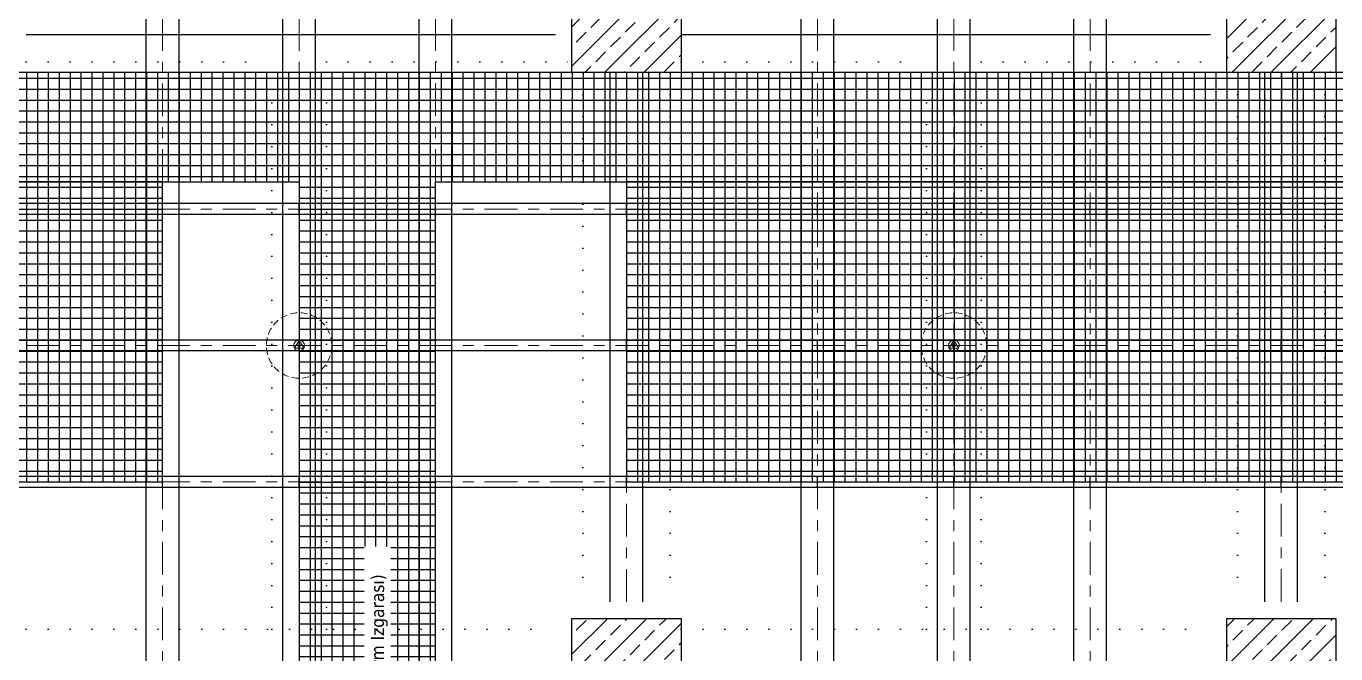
# Model space of a CAD drawing. Header units: centimetres. Extents: x 405564 to 502064, y 46284 to 60634.
# Drawn here: x 447750 to 448950, y 54500 to 55075 of the extents above; entities that cross this region are included whole.
import ezdxf
from ezdxf import colors
from ezdxf.entities.mleader import LeaderData, LeaderLine
from ezdxf.enums import TextEntityAlignment as Align
from ezdxf.math import Vec2, Vec3
from ezdxf.xclip import XClip

# ---------------------------------------------------------------- set-up
doc = ezdxf.new("R2010")
doc.units = ezdxf.units.CM
doc.header["$XCLIPFRAME"] = 0
for name, pattern in [('ACAD_ISO07W100', [3, 0, -3]), ('DOT', [0.25, 0, -0.25]), ('HIDDEN', [9.525, 6.35, -3.175]), ('XKITLINE03', [6, 3, -1, 1, -1])]:
    doc.linetypes.add(name, pattern=pattern)
doc.layers.get('0').update_dxf_attribs({"color": 8, "lineweight": 9})
for name, color, linetype, lineweight in [('0-KRCN-AYDINLATMA-130426', 8, 'Continuous', 9), ('0-KRCN-MİMARİ-220526', 8, 'Continuous', 9), ('OL_Ic', 8, 'Continuous', 9)]:
    doc.layers.add(name, color=color, linetype=linetype, lineweight=lineweight)
for name, color, linetype in [('AS_DOS_TERAS_UST', 8, 'ACAD_ISO07W100'), ('AS_DUV', 8, 'Continuous'), ('AS_PRFL_CELIK', 8, 'Continuous'), ('AS_PRFL_CELIK AKS', 8, 'Continuous'), ('AS_PRFL_CELIK KEDI YOLU', 8, 'Continuous'), ('AS_PRFL_CELIK PLATFORM IZGARA', 8, 'Continuous'), ('AS_PYZ_BINA', 8, 'Continuous'), ('AS_TA_BETONARME', 5, 'Continuous'), ('AS_TA_TARAMA', 8, 'Continuous'), ('AS_YAZI', 8, 'Continuous')]:
    doc.layers.add(name, color=color, linetype=linetype)
doc.styles.add('2', font='arial.ttf', dxfattribs={"width": 0.9, "height": 200})
doc.styles.add('MtXpl_Tahoma', font='tahoma.ttf')
doc.styles.add('Normal_ITL', font='swissi.ttf')
pattern_1 = [(0, (-443149.746, -16832.563), (0, 10), []), (90, (-443149.746, -16832.563), (-10, 6e-16), [])]
pattern_2 = [(225, (17560.68, -7819.299), (17.96051, -17.96051), []), (225, (17542.72, -7819.299), (17.96051, -17.96051), [12.7, -6.35])]

# ---------------------------------------------------------------- blocks, each defined once
blk = doc.blocks.new('KD')
at = {"layer": '0-KRCN-AYDINLATMA-130426'}
for p, q in [((0, 5), (-4.3, -2.5)), ((4.3, -2.5), (0, 5)), ((4.3, -2.5), (-4.3, -2.5))]:
    blk.add_line(p, q, dxfattribs=at)
at = {"layer": '0-KRCN-AYDINLATMA-130426', "linetype": 'HIDDEN'}
blk.add_circle((0, 0), 30, dxfattribs=at)
at = {"layer": '0-KRCN-AYDINLATMA-130426'}
blk.add_circle((0, 0), 5, dxfattribs=at)
at = {"layer": '0-KRCN-AYDINLATMA-130426', "style": '2'}
blk.add_text('D', height=3.36, dxfattribs=at).set_placement((0, 0), align=Align.MIDDLE_CENTER)
blk = doc.blocks.new('G$C27E741DA')
at = {"layer": '0-KRCN-AYDINLATMA-130426'}
for p in [(9935.7, 7648.5), (10535.7, 7648.5)]:
    blk.add_blockref('KD', p, dxfattribs=at)
blk = doc.blocks.new('PLATFORM IZGARASI VE KEDI YOLU YERLESIMI')
at = {"layer": 'AS_PRFL_CELIK KEDI YOLU', "transparency": 33554687}
h = blk.add_hatch(dxfattribs=at)
h.set_pattern_fill('_USER', color=15, scale=10, double=1, pattern_type=0)
h.set_pattern_definition(pattern_1)
h.paths.add_polyline_path([(7550, -2400), (7500, -2400), (7500, -2300), (7550, -2300), (7550, -1900), (7975, -1900), (7975, -2175), (8100, -2175), (8100, -1900), (8100, -1800), (8100, -1250), (7975, -1250), (7975, -1800), (7125, -1800), (7125, -950), (7250, -950), (7250, -750), (7125, -750), (7125, -800), (6050, -800), (6050, -750), (5924.6, -750), (5924.6, -800), (3050, -800), (3050, -550), (2925, -550), (2925, -800), (1975, -800), (1975, -550), (1850, -550), (1850, -800), (1125, -800), (1125, -900), (1250, -900), (1250, -950), (1375, -950), (1375, -900), (6950, -900), (6950, -1250), (6775, -1250), (6775, -1400), (6950, -1400), (6950, -1700), (7000, -1700), (7000, -1800), (3900, -1800), (3900, -1700), (3950, -1700), (3950, -1550), (3775, -1550), (3775, -1800), (615, -1800), (615, -1900), (1190, -1900), (1190, -1940), (1290, -1940), (1290, -1900), (2450, -1900), (2450, -2175), (1725, -2175), (1725, -2700), (1550, -2700), (1550, -2850), (1850, -2850), (1850, -2275), (2575, -2275), (2575, -1900), (3350, -1900), (3350, -2300), (3400, -2300), (3400, -2400), (3350, -2400), (3350, -3300), (3400, -3300), (3400, -3400), (3350, -3400), (3350, -3556.2), (3525, -3556.2), (3525, -3000), (3650, -3000), (3650, -2850), (3525, -2850), (3525, -1900), (4850, -1900), (4850, -2350), (4725, -2350), (4725, -2545), (4850, -2545), (4850, -2850), (4975, -2850), (4975, -1900), (7375, -1900), (7375, -2350), (7000, -2350), (7000, -2400), (6950, -2400), (6950, -3000), (6775, -3000), (6775, -2850), (6650, -2850), (6650, -3000), (6650, -3150), (6950, -3150), (6950, -3300), (7000, -3300), (7000, -3400), (6950, -3400), (6950, -4337.5), (6525, -4337.5), (6525, -4493.7), (7125, -4493.7), (7125, -3712.5), (7250, -3712.5), (7250, -3556.2), (7125, -3556.2), (7125, -2550), (7375, -2550), (7375, -2700), (7975, -2700), (7975, -3000), (8100, -3000), (8100, -2550), (7550, -2550)])
at = {"layer": 'AS_PRFL_CELIK PLATFORM IZGARA', "transparency": 33554687}
h = blk.add_hatch(dxfattribs=at)
h.set_pattern_fill('_USER', color=256, scale=10, double=1, pattern_type=0)
h.set_pattern_definition(pattern_1)
h.paths.add_polyline_path([(3950, -1900), (3950, -2175), (4725, -2175), (4725, -1900), (3950, -1900)], is_closed=False)
h = blk.add_hatch(dxfattribs=at)
h.set_pattern_fill('_USER', color=256, scale=10, double=1, pattern_type=0)
h.set_pattern_definition(pattern_1)
h.paths.add_polyline_path([(5150, -1900), (5150, -2175), (7250, -2175), (7250, -1900)])
at = {"layer": 'AS_PRFL_CELIK KEDI YOLU', "color": 4}
for points in [[(1375, -900), (6950, -900), (6950, -1250), (6775, -1250), (6775, -1400), (6950, -1400), (6950, -1700), (7000, -1700), (7000, -1800), (3900, -1800), (3900, -1700), (3950, -1700), (3950, -1550), (3775, -1550), (3775, -1800), (615, -1800)], [(3525, -1900), (4850, -1900), (4850, -2350)], [(4975, -2850), (4975, -1900), (7375, -1900), (7375, -2350)]]:
    blk.add_lwpolyline(points, dxfattribs=at)
at = {"layer": 'AS_PRFL_CELIK PLATFORM IZGARA'}
for points in [[(4725, -1900), (3950, -1900), (3950, -2175), (4725, -2175)], [(7250, -1900), (5150, -1900), (5150, -2175), (7250, -2175)]]:
    blk.add_lwpolyline(points, close=True, dxfattribs=at)
at = {"layer": 'AS_YAZI', "insert": (4915.9, -2593.4), "char_height": 12, "width": 353.107, "attachment_point": 1, "rotation": 90, "style": 'MtXpl_Tahoma', "bg_fill": 3, "box_fill_scale": 1.5, "bg_fill_color": 256, "bg_fill_transparency": 0}
blk.add_mtext('{\\fTahoma|b0|i0|c162|p34;Kedi Yolu (Özel.030_Ağır Yük Platform Izgarası)}', dxfattribs=at)
blk = doc.blocks.new('A$C48c69b65')
at = {"layer": 'AS_PRFL_CELIK'}
for p, q in [((4710, -2350), (4710, -1750)), ((4740, -2350), (4740, -1750)), ((4835, -2350), (4835, -1750)), ((4865, -2350), (4865, -1750)), ((4960, -2350), (4960, -1750)), ((4990, -2350), (4990, -1750)), ((5310, -2350), (5310, -1750)), ((5340, -2350), (5340, -1750)), ((5435, -2350), (5435, -1750)), ((5465, -2350), (5465, -1750)), ((5560, -2350), (5560, -1750)), ((5590, -2350), (5590, -1750)), ((4600, -1765), (5085, -1765)), ((5200, -1765), (5685, -1765)), ((5135, -2285), (5135, -1800)), ((5165, -2285), (5165, -1800)), ((5735, -2285), (5735, -1800)), ((5765, -2285), (5765, -1800)), ((7535, -1920), (1600, -1920)), ((4725, -1930), (4725, -1920)), ((4850, -1930), (4850, -1920)), ((4975, -1930), (4975, -1920)), ((5150, -1930), (5150, -1920)), ((5325, -1930), (5325, -1920)), ((5450, -1930), (5450, -1920)), ((5575, -1930), (5575, -1920)), ((5750, -1930), (5750, -1920)), ((7535, -1930), (1600, -1930)), ((7535, -2045), (1600, -2045)), ((4725, -2055), (4725, -2045)), ((4850, -2055), (4850, -2045)), ((4975, -2055), (4975, -2045)), ((5150, -2055), (5150, -2045)), ((5325, -2055), (5325, -2045)), ((5450, -2055), (5450, -2045)), ((5575, -2055), (5575, -2045)), ((5750, -2055), (5750, -2045)), ((7535, -2055), (1600, -2055)), ((7535, -2170), (1600, -2170)), ((4725, -2180), (4725, -2170)), ((4850, -2180), (4850, -2170)), ((4975, -2180), (4975, -2170)), ((5150, -2180), (5150, -2170)), ((5325, -2180), (5325, -2170)), ((5450, -2180), (5450, -2170)), ((5575, -2180), (5575, -2170)), ((5750, -2180), (5750, -2170)), ((7535, -2180), (1600, -2180))]:
    blk.add_line(p, q, dxfattribs=at)
at = {"layer": 'AS_PRFL_CELIK AKS', "linetype": 'XKITLINE03', "lineweight": 0, "ltscale": 10}
for p, q in [((4725, -1750), (4725, -2350)), ((4850, -1750), (4850, -2350)), ((4975, -1750), (4975, -2350)), ((5325, -1750), (5325, -2350)), ((5450, -1750), (5450, -2350)), ((5575, -1750), (5575, -2350)), ((5150, -2285), (5150, -1800)), ((5750, -2285), (5750, -1800)), ((1600, -1925), (7535, -1925)), ((1600, -2050), (7535, -2050)), ((1600, -2175), (7535, -2175))]:
    blk.add_line(p, q, dxfattribs=at)
blk = doc.blocks.new('A$Ca63a641c')
at = {"layer": 'AS_PYZ_BINA'}
ml = blk.add_multileader_mtext('Standard', dxfattribs=at)
ml.set_content('EST boyalı panel çit ve panel çit kapı (AS 51.101)', color=256, style='Normal_ITL')
ml.set_leader_properties()
ml.build(insert=Vec2(0, 0))
ml.multileader.update_dxf_attribs({"dogleg_length": 0.379, "arrow_head_size": 17, "scale": 75})
ctx = ml.context
ctx.base_point, ctx.scale, ctx.char_height, ctx.arrow_head_size, ctx.landing_gap_size, ctx.plane_origin = Vec3(140.5, 464.3), 75, 20, 17, 14.2, Vec3(92.5, 620.1)
notes = []
notes.append((ctx, [(0, (1, 1, 0), (112.1, 464.3), (1, 0), 28.4, [(0, [(68.5, 410)], 0, [])])]))
ctx.mtext.insert, ctx.mtext.width, ctx.mtext.flow_direction = Vec3(154.7, 477.5), 604.563, 5
for ctx, leaders in notes:
    for number, flags, end, landing, length, lines in leaders:
        leader = LeaderData()
        leader.index, (leader.has_last_leader_line, leader.has_dogleg_vector, leader.attachment_direction) = number, flags
        leader.last_leader_point, leader.dogleg_vector, leader.dogleg_length = Vec3(end), Vec3(landing), length
        for number, points, colour, breaks in lines:
            line = LeaderLine()
            line.index, line.vertices, line.color, line.breaks = number, Vec3.list(points), colors.encode_raw_color(colour), breaks
            leader.lines.append(line)
        ctx.leaders.append(leader)
blk = doc.blocks.new('A$C85dec720')
at = {"layer": 'OL_Ic'}
blk.add_blockref('A$Ca63a641c', (5315.08, 5344.25, 28.4), dxfattribs=at)
blk = doc.blocks.new('A$C6A10300A')
at = {"layer": 'AS_DUV'}
ref = blk.add_blockref('A$C85dec720', (28900.96, -17748.98), dxfattribs=dict(at, rotation=105.0255580063709))
XClip(ref).set_block_clipping_path([(6220.3367769278, 6783.7313721173), (4126.4071464743, -1017.0000000052), (7354.8298234051, -1883.5969356479), (9448.7594538586, 5917.1344364745)])
at = {"layer": 'AS_PRFL_CELIK'}
blk.add_blockref('PLATFORM IZGARASI VE KEDI YOLU YERLESIMI', (5085.68, -3801.45), dxfattribs=at)
at = {"layer": 'AS_TA_TARAMA'}
h = blk.add_hatch(dxfattribs=at)
h.set_pattern_fill('ANSI33', color=256, scale=4, angle=180)
h.set_pattern_definition(pattern_2)
h.paths.add_polyline_path([(10185.68, -5501.45), (10285.68, -5501.45), (10285.68, -5601.45), (10185.68, -5601.45)])
h = blk.add_hatch(dxfattribs=at)
h.set_pattern_fill('ANSI33', color=256, scale=4, angle=180)
h.set_pattern_definition(pattern_2)
h.paths.add_polyline_path([(10785.68, -5501.45), (10885.68, -5501.45), (10885.68, -5601.45), (10785.68, -5601.45)])
h = blk.add_hatch(dxfattribs=at)
h.set_pattern_fill('ANSI33', color=256, scale=4, angle=180)
h.set_pattern_definition(pattern_2)
h.paths.add_polyline_path([(10185.68, -6101.45), (10285.68, -6101.45), (10285.68, -6201.45), (10185.68, -6201.45)])
h = blk.add_hatch(dxfattribs=at)
h.set_pattern_fill('ANSI33', color=256, scale=4, angle=180)
h.set_pattern_definition(pattern_2)
h.paths.add_polyline_path([(10785.68, -6101.45), (10885.68, -6101.45), (10885.68, -6201.45), (10785.68, -6201.45)])
at = {"layer": 'AS_DOS_TERAS_UST', "linetype": 'DOT', "ltscale": 80}
for p, q in [((9685.68, -5591.45), (9910.68, -5591.45)), ((9910.68, -6111.45), (9910.68, -5591.45)), ((9960.68, -5591.45), (10185.68, -5591.45)), ((9960.68, -6111.45), (9960.68, -5591.45)), ((10285.68, -5591.45), (10510.68, -5591.45)), ((10510.68, -6111.45), (10510.68, -5591.45)), ((10560.68, -5591.45), (10785.68, -5591.45)), ((10560.68, -6111.45), (10560.68, -5591.45)), ((10195.68, -5601.45), (10195.68, -6101.45)), ((10275.68, -5601.45), (10275.68, -6101.45)), ((10795.68, -5601.45), (10795.68, -6101.45)), ((10875.68, -5601.45), (10875.68, -6101.45)), ((9685.68, -6111.45), (10185.68, -6111.45)), ((10285.68, -6111.45), (10785.68, -6111.45))]:
    blk.add_line(p, q, dxfattribs=at)
at = {"layer": 'AS_TA_BETONARME'}
for points in [[(10185.68, -5501.45), (10285.68, -5501.45), (10285.68, -5601.45), (10185.68, -5601.45)], [(10785.68, -5501.45), (10885.68, -5501.45), (10885.68, -5601.45), (10785.68, -5601.45)], [(10185.68, -6101.45), (10285.68, -6101.45), (10285.68, -6201.45), (10185.68, -6201.45)], [(10785.68, -6101.45), (10885.68, -6101.45), (10885.68, -6201.45), (10785.68, -6201.45)]]:
    blk.add_lwpolyline(points, close=True, dxfattribs=at)
blk.add_blockref('A$C48c69b65', (5085.68, -3801.45))

msp = doc.modelspace()

# ---------------------------------------------------------------- block references
at = {"layer": '0-KRCN-AYDINLATMA-130426'}
msp.add_blockref('G$C27E741DA', (438064.1, 47134), dxfattribs=at)

# ---------------------------------------------------------------- next in the draw order: block references
at = {"layer": '0-KRCN-MİMARİ-220526'}
msp.add_blockref('A$C6A10300A', (438064.1, 60634), dxfattribs=at)

doc.saveas('drawing.dxf')
